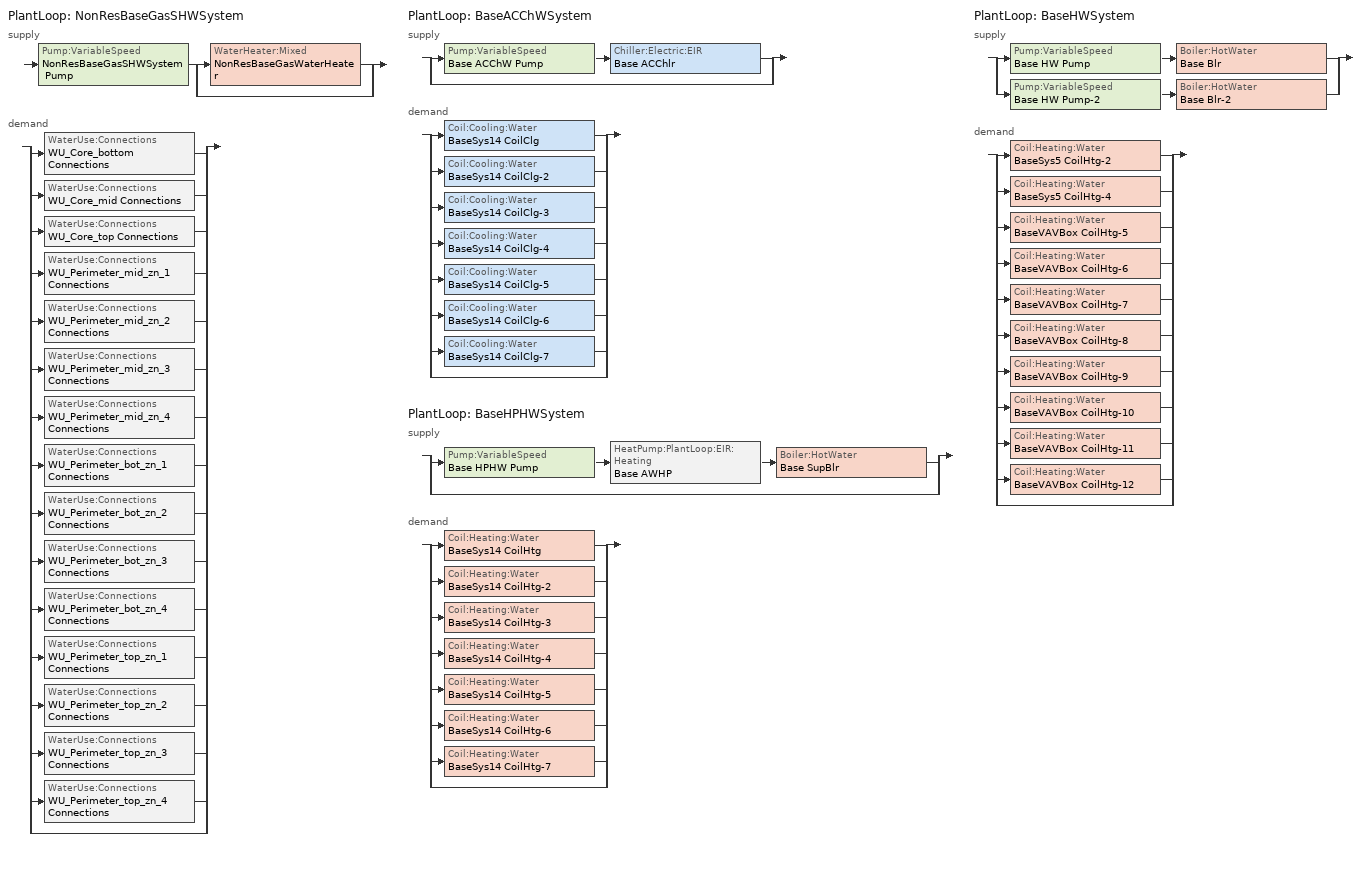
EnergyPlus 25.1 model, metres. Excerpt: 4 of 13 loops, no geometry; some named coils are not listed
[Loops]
PlantLoop 'NonResBaseGasSHWSystem'
 supply: Pump:VariableSpeed 'NonResBaseGasSHWSystem Pump' > split
  | WaterHeater:Mixed 'NonResBaseGasWaterHeater'
  | bypass
 demand: split
  | WaterUse:Connections 'WU_Core_bottom Connections'
  | WaterUse:Connections 'WU_Core_mid Connections'
  | WaterUse:Connections 'WU_Core_top Connections'
  | WaterUse:Connections 'WU_Perimeter_mid_zn_1 Connections'
  | WaterUse:Connections 'WU_Perimeter_mid_zn_2 Connections'
  | WaterUse:Connections 'WU_Perimeter_mid_zn_3 Connections'
  | WaterUse:Connections 'WU_Perimeter_mid_zn_4 Connections'
  | WaterUse:Connections 'WU_Perimeter_bot_zn_1 Connections'
  | WaterUse:Connections 'WU_Perimeter_bot_zn_2 Connections'
  | WaterUse:Connections 'WU_Perimeter_bot_zn_3 Connections'
  | WaterUse:Connections 'WU_Perimeter_bot_zn_4 Connections'
  | WaterUse:Connections 'WU_Perimeter_top_zn_1 Connections'
  | WaterUse:Connections 'WU_Perimeter_top_zn_2 Connections'
  | WaterUse:Connections 'WU_Perimeter_top_zn_3 Connections'
  | WaterUse:Connections 'WU_Perimeter_top_zn_4 Connections'
  | bypass
PlantLoop 'BaseACChWSystem'
 supply: split
  | Pump:VariableSpeed 'Base ACChW Pump' > Chiller:Electric:EIR 'Base ACChlr'
  | bypass
 demand: split
  | Coil:Cooling:Water 'BaseSys14 CoilClg'
  | Coil:Cooling:Water 'BaseSys14 CoilClg-2'
  | Coil:Cooling:Water 'BaseSys14 CoilClg-3'
  | Coil:Cooling:Water 'BaseSys14 CoilClg-4'
  | Coil:Cooling:Water 'BaseSys14 CoilClg-5'
  | Coil:Cooling:Water 'BaseSys14 CoilClg-6'
  | Coil:Cooling:Water 'BaseSys14 CoilClg-7'
  | bypass
PlantLoop 'BaseHPHWSystem'
 supply: split
  | Pump:VariableSpeed 'Base HPHW Pump' > HeatPump:PlantLoop:EIR:Heating 'Base AWHP' > Boiler:HotWater 'Base SupBlr'
  | bypass
 demand: split
  | Coil:Heating:Water 'BaseSys14 CoilHtg'
  | Coil:Heating:Water 'BaseSys14 CoilHtg-2'
  | Coil:Heating:Water 'BaseSys14 CoilHtg-3'
  | Coil:Heating:Water 'BaseSys14 CoilHtg-4'
  | Coil:Heating:Water 'BaseSys14 CoilHtg-5'
  | Coil:Heating:Water 'BaseSys14 CoilHtg-6'
  | Coil:Heating:Water 'BaseSys14 CoilHtg-7'
  | bypass
PlantLoop 'BaseHWSystem'
 supply: split
  | Pump:VariableSpeed 'Base HW Pump' > Boiler:HotWater 'Base Blr'
  | Pump:VariableSpeed 'Base HW Pump-2' > Boiler:HotWater 'Base Blr-2'
 demand: split
  | Coil:Heating:Water 'BaseSys5 CoilHtg-2'
  | Coil:Heating:Water 'BaseSys5 CoilHtg-4'
  | Coil:Heating:Water 'BaseVAVBox CoilHtg-5'
  | Coil:Heating:Water 'BaseVAVBox CoilHtg-6'
  | Coil:Heating:Water 'BaseVAVBox CoilHtg-7'
  | Coil:Heating:Water 'BaseVAVBox CoilHtg-8'
  | Coil:Heating:Water 'BaseVAVBox CoilHtg-9'
  | Coil:Heating:Water 'BaseVAVBox CoilHtg-10'
  | Coil:Heating:Water 'BaseVAVBox CoilHtg-11'
  | Coil:Heating:Water 'BaseVAVBox CoilHtg-12'
  | bypass
[Sizing:Plant] Sizing Option=NonCoincident; Zone Timesteps in Averaging Window=1
Name | Loop Type | Design Loop Exit Temperature {C} | Loop Design Temperature Difference {deltaC} | Coincident Sizing Factor Mode
NonResBaseGasSHWSystem | Heating | 57.2222 | 44.4444
BaseACChWSystem | Cooling | 6.66667 | 6.66667 | None
BaseHPHWSystem | Heating | 54.4444 | 5.55556 | None
BaseHWSystem | Heating | 71.1111 | 22.2222 | None
[Pump:VariableSpeed] Design Maximum Flow Rate {m3/s}=Autosize; Design Power Consumption {W}=Autosize; Fraction of Motor Inefficiencies to Fluid Stream=0; Design Power Sizing Method=PowerPerFlowPerPressure; Design Electric Power per Unit Flow Rate {W/(m3/s)}=348701.1; Design Shaft Power per Unit Flow Rate per Unit Head {W/((m3/s)-Pa)}=1.28205; Design Minimum Flow Rate Fraction=0
Name | Design Pump Head {Pa} | Motor Efficiency | Coefficient 1 of the Part Load Performance Curve | Coefficient 2 of the Part Load Performance Curve | Coefficient 3 of the Part Load Performance Curve | Coefficient 4 of the Part Load Performance Curve | Design Minimum Flow Rate {m3/s} | Pump Control Type | Skin Loss Radiative Fraction
NonResBaseGasSHWSystem Pump | 179352 | 0.9 | 0 | 1 | 0 | 0 | 0 | Continuous
Base ACChW Pump | 135109 | 0.895 | 0.0273 | -0.1317 | 0.6642 | 0.4445 | Autosize | Intermittent | 0.5
Base HPHW Pump | 188973 | 0.895 | 0 | 1 | 0 | 0 | Autosize | Intermittent | 0.5
Base HW Pump; Base HW Pump-2 | 182639 | 0.865 | 0.0273 | -0.1317 | 0.6642 | 0.4445 | Autosize | Intermittent | 0.5
[WaterHeater:Mixed]
NonResBaseGasWaterHeater: Tank Volume {m3}=0.285967; Setpoint Temperature Schedule=SHWSystemSetpointTemp135; Deadband Temperature Difference {deltaC}=2; Maximum Temperature Limit {C}=82; Heater Control Type=Cycle; Heater Maximum Capacity {W}=22018.7; Heater Minimum Capacity {W}=0; Heater Ignition Minimum Flow Rate {m3/s}=0; Heater Ignition Delay {s}=0; Heater Fuel Type=NaturalGas; Heater Thermal Efficiency=0.8; Off Cycle Parasitic Fuel Consumption Rate {W}=0; Off Cycle Parasitic Heat Fraction to Tank=0; On Cycle Parasitic Fuel Consumption Rate {W}=0; On Cycle Parasitic Heat Fraction to Tank=0; Ambient Temperature Indicator=Schedule; Ambient Temperature Schedule=WaterHeaterAmbientTemp; Off Cycle Loss Coefficient to Ambient Temperature {W/K}=8.45203; Off Cycle Loss Fraction to Zone=1; On Cycle Loss Coefficient to Ambient Temperature {W/K}=8.45203; On Cycle Loss Fraction to Zone=1; Use Side Effectiveness=1; Source Side Effectiveness=1; Use Side Design Flow Rate {m3/s}=autosize; Source Side Design Flow Rate {m3/s}=autosize; Indirect Water Heating Recovery Time {hr}=1.5; Source Side Flow Control Mode=IndirectHeatPrimarySetpoint
[PlantLoop] Fluid Type=Water; Minimum Loop Flow Rate {m3/s}=0; Plant Loop Volume {m3}=Autocalculate; Load Distribution Scheme=Optimal; Plant Loop Demand Calculation Scheme=SingleSetpoint
Name | Plant Equipment Operation Scheme | Maximum Loop Temperature {C} | Minimum Loop Temperature {C} | Maximum Loop Flow Rate {m3/s} | Common Pipe Simulation | Pressure Simulation Type | Loop Circulation Time {minutes}
NonResBaseGasSHWSystem | NonResBaseGasSHWSystem Operation Schemes | 100 | 0 | Autosize | None | None | 2
BaseACChWSystem | BaseACChWSystem Operation Schemes | 13.3333 | 6.66667 | autosize | None
BaseHPHWSystem | BaseHPHWSystem Operation Schemes | 100 | 0 | autosize | None
BaseHWSystem | BaseHWSystem Operation Schemes | 100 | 0 | autosize
[PlantEquipmentList]
NonResBaseGasSHWSystem Equipment List: NonResBaseGasWaterHeater
BaseACChWSystem Cooling Equipment List: Base ACChlr
BaseHPHWSystem Heating Equipment List: Base AWHP, Base SupBlr
BaseHWSystem Heating Equipment List: Base Blr, Base Blr-2
[PlantEquipmentOperation:HeatingLoad] Load Range 1 Lower Limit {W}=0; Load Range 1 Upper Limit {W}=1000000000
Name | Range 1 Equipment List
NonResBaseGasSHWSystem Heating Operation Scheme | NonResBaseGasSHWSystem Equipment List
BaseHPHWSystem Heating Operation Scheme | BaseHPHWSystem Heating Equipment List
BaseHWSystem Heating Operation Scheme | BaseHWSystem Heating Equipment List
[PlantEquipmentOperationSchemes] Control Scheme 1 Schedule=Always On Discrete
Name | Control Scheme 1
NonResBaseGasSHWSystem Operation Schemes | NonResBaseGasSHWSystem Heating Operation Scheme
BaseACChWSystem Operation Schemes | BaseACChWSystem Cooling Operation Scheme
BaseHPHWSystem Operation Schemes | BaseHPHWSystem Heating Operation Scheme
BaseHWSystem Operation Schemes | BaseHWSystem Heating Operation Scheme
[SetpointManager:Scheduled] Control Variable=Temperature
Name | Schedule | Setpoint Node or NodeList
NonResBaseGasSHWSystem SPM Scheduled | TargetSHWTemp135 | NonResBaseGasSHWSystem Supply Mixer Outlet Node
Setpoint Manager Scheduled 1 | BaseHPHWSystemTemp | BaseHPHWSystem Supply Mixer Outlet Node
Setpoint Manager Scheduled 2 | BaseHWSystemTemp | BaseHWSystem Supply Mixer Outlet Node
[WaterUse:Equipment] Target Temperature Schedule=TargetSHWTemp135
Name | Peak Flow Rate {m3/s} | Flow Rate Fraction Schedule | Zone
WU_Core_bottom | 5.00987e-05 | LabServiceHotWater | Core_bottom
WU_Core_mid | 5.00987e-05 | LabServiceHotWater | Core_mid
WU_Core_top | 5.00987e-05 | LabServiceHotWater | Core_top
WU_Perimeter_mid_zn_1 | 1.05612e-05 | LabServiceHotWater | Perimeter_mid_zn_1
WU_Perimeter_mid_zn_2 | 6.68617e-06 | LabServiceHotWater | Perimeter_mid_zn_2
WU_Perimeter_mid_zn_3 | 1.05612e-05 | LabServiceHotWater | Perimeter_mid_zn_3
WU_Perimeter_mid_zn_4 | 6.6857e-06 | LabServiceHotWater | Perimeter_mid_zn_4
WU_Perimeter_bot_zn_1 | 2.11224e-06 | LabOfficeServiceHotWater | Perimeter_bot_zn_1
WU_Perimeter_bot_zn_2 | 1.33723e-06 | LabOfficeServiceHotWater | Perimeter_bot_zn_2
WU_Perimeter_bot_zn_3 | 2.11224e-06 | LabOfficeServiceHotWater | Perimeter_bot_zn_3
WU_Perimeter_bot_zn_4 | 1.33714e-06 | LabOfficeServiceHotWater | Perimeter_bot_zn_4
WU_Perimeter_top_zn_1 | 2.11224e-06 | LabOfficeServiceHotWater | Perimeter_top_zn_1
WU_Perimeter_top_zn_2 | 1.33723e-06 | LabOfficeServiceHotWater | Perimeter_top_zn_2
WU_Perimeter_top_zn_3 | 2.11224e-06 | LabOfficeServiceHotWater | Perimeter_top_zn_3
WU_Perimeter_top_zn_4 | 1.33714e-06 | LabOfficeServiceHotWater | Perimeter_top_zn_4
[WaterUse:Connections] Drain Water Heat Exchanger Type=None; Drain Water Heat Exchanger Destination=Plant
Name | Water Use Equipment 1
WU_Core_bottom Connections | WU_Core_bottom
WU_Core_mid Connections | WU_Core_mid
WU_Core_top Connections | WU_Core_top
WU_Perimeter_mid_zn_1 Connections | WU_Perimeter_mid_zn_1
WU_Perimeter_mid_zn_2 Connections | WU_Perimeter_mid_zn_2
WU_Perimeter_mid_zn_3 Connections | WU_Perimeter_mid_zn_3
WU_Perimeter_mid_zn_4 Connections | WU_Perimeter_mid_zn_4
WU_Perimeter_bot_zn_1 Connections | WU_Perimeter_bot_zn_1
WU_Perimeter_bot_zn_2 Connections | WU_Perimeter_bot_zn_2
WU_Perimeter_bot_zn_3 Connections | WU_Perimeter_bot_zn_3
WU_Perimeter_bot_zn_4 Connections | WU_Perimeter_bot_zn_4
WU_Perimeter_top_zn_1 Connections | WU_Perimeter_top_zn_1
WU_Perimeter_top_zn_2 Connections | WU_Perimeter_top_zn_2
WU_Perimeter_top_zn_3 Connections | WU_Perimeter_top_zn_3
WU_Perimeter_top_zn_4 Connections | WU_Perimeter_top_zn_4
[Coil:Heating:Water] Availability Schedule=Always On Discrete; U-Factor Times Area Value {W/K}=Autosize; Maximum Water Flow Rate {m3/s}=Autosize; Performance Input Method=NominalCapacity; Rated Capacity {W}=Autosize; Rated Inlet Water Temperature {C}=71.1111; Rated Inlet Air Temperature {C}=16.6; Rated Outlet Water Temperature {C}=48.8889; Rated Outlet Air Temperature {C}=32.2; Rated Ratio for Air and Water Convection=0.5
BaseVAVBox CoilHtg-5; BaseVAVBox CoilHtg-6; BaseVAVBox CoilHtg-7; BaseVAVBox CoilHtg-8; BaseVAVBox CoilHtg-9; BaseVAVBox CoilHtg-10; BaseVAVBox CoilHtg-11; BaseVAVBox CoilHtg-12
[Boiler:HotWater] Nominal Capacity {W}=Autosize; Design Water Flow Rate {m3/s}=Autosize; Minimum Part Load Ratio=0; Maximum Part Load Ratio=1; Optimum Part Load Ratio=1; Water Outlet Upper Temperature Limit {C}=99; Boiler Flow Mode=LeavingSetpointModulated; Sizing Factor=1
Name | Fuel Type | Nominal Thermal Efficiency | On Cycle Parasitic Electric Load {W} | Off Cycle Parasitic Fuel Load {W} | Efficiency Curve Temperature Evaluation Variable | Normalized Boiler Efficiency Curve
Base SupBlr | Electricity | 0.98 | 0 | 0
Base Blr; Base Blr-2 | NaturalGas | 0.85 | 75.4031 |  | EnteringBoiler | BlrHWCondBlrFIRRatio_fQRatioTewtSI
[Chiller:Electric:EIR]
Base ACChlr: Reference Capacity {W}=Autosize; Reference COP {W/W}=2.84291; Reference Leaving Chilled Water Temperature {C}=6.67; Reference Entering Condenser Fluid Temperature {C}=29.4; Reference Chilled Water Flow Rate {m3/s}=Autosize; Reference Condenser Fluid Flow Rate {m3/s}=Autosize; Cooling Capacity Function of Temperature Curve=ChlrAirScrewQRatio_fTchwsToadbSI; Electric Input to Cooling Output Ratio Function of Temperature Curve=ChlrAirScrewEIRRatio_fTchwsToadbSI; Electric Input to Cooling Output Ratio Function of Part Load Ratio Curve=ChlrAirScrewEIRRatio_fQRatio; Minimum Part Load Ratio=0.15; Maximum Part Load Ratio=1; Optimum Part Load Ratio=1; Minimum Unloading Ratio=0.15; Condenser Type=AirCooled; Condenser Fan Power Ratio {W/W}=0; Fraction of Compressor Electric Consumption Rejected by Condenser=1; Leaving Chilled Water Lower Temperature Limit {C}=2; Chiller Flow Mode=LeavingSetpointModulated; Sizing Factor=1; Basin Heater Capacity {W/K}=0; Basin Heater Setpoint Temperature {C}=10; Condenser Heat Recovery Relative Capacity Fraction=1
[HeatPump:PlantLoop:EIR:Heating]
Base AWHP: Condenser Type=AirSource; Load Side Reference Flow Rate {m3/s}=autosize; Source Side Reference Flow Rate {m3/s}=autosize; Heat Recovery Reference Flow Rate {m3/s}=autosize; Reference Capacity {W}=autosize; Reference Coefficient of Performance {W/W}=3; Sizing Factor=1; Capacity Modifier Function of Temperature Curve=HeatCapCurveFuncTemp; Electric Input to Output Ratio Modifier Function of Temperature Curve=HeatEIRCurveFuncTemp; Electric Input to Output Ratio Modifier Function of Part Load Ratio Curve=Rated EIR-FPLR; Heating To Cooling Capacity Sizing Ratio=1; Heat Pump Sizing Method=HeatingCapacity; Control Type=Load; Flow Mode=VariableSpeedPumping; Minimum Part Load Ratio=0.2; Minimum Source Inlet Temperature {C}=-1.11111; Maximum Source Inlet Temperature {C}=100; Maximum Outdoor Dry Bulb Temperature For Defrost Operation=10.6068; Heat Pump Defrost Control=TimedEmpirical; Heat Pump Defrost Time Period Fraction=0.116667; Timed Empirical Defrost Frequency Curve=TimedDefrostFrequency; Timed Empirical Defrost Heat Load Penalty Curve=TimedDefrostHeatLoad; Timed Empirical Defrost Heat Input Energy Fraction Curve=TimedDefrostHeatEnergy
[PlantEquipmentOperation:CoolingLoad]
BaseACChWSystem Cooling Operation Scheme: Load Range 1 Lower Limit {W}=0; Load Range 1 Upper Limit {W}=1000000000; Range 1 Equipment List=BaseACChWSystem Cooling Equipment List
[SetpointManager:OutdoorAirReset]
Setpoint Manager Outdoor Air Reset 1: Control Variable=Temperature; Setpoint at Outdoor Low Temperature {C}=10; Outdoor Low Temperature {C}=15.5556; Setpoint at Outdoor High Temperature {C}=6.66667; Outdoor High Temperature {C}=26.6667; Setpoint Node or NodeList=BaseACChWSystem Supply Mixer Outlet Node
[Schedule:Day:Hourly]
WaterHeaterAmbientTempDaily: 20, 20, 20, 20, 20, 20, 20, 20, 20, 20, 20, 20, 20, 20, 20, 20, 20, 20, 20, 20, 20, 20, 20, 20
BaseHWSystemTempDaily: 71.1, 71.1, 71.1, 71.1, 71.1, 71.1, 71.1, 71.1, 71.1, 71.1, 71.1, 71.1, 71.1, 71.1, 71.1, 71.1, 71.1, 71.1, 71.1, 71.1, 71.1, 71.1, 71.1, 71.1
SHWSystemSetpointTemp135Daily; TargetSHWTemp135Daily: 57.2, 57.2, 57.2, 57.2, 57.2, 57.2, 57.2, 57.2, 57.2, 57.2, 57.2, 57.2, 57.2, 57.2, 57.2, 57.2, 57.2, 57.2, 57.2, 57.2, 57.2, 57.2, 57.2, 57.2
BaseHPHWSystemTempDaily: 54.4, 54.4, 54.4, 54.4, 54.4, 54.4, 54.4, 54.4, 54.4, 54.4, 54.4, 54.4, 54.4, 54.4, 54.4, 54.4, 54.4, 54.4, 54.4, 54.4, 54.4, 54.4, 54.4, 54.4
LabServiceHotWaterWD; LabServiceHotWaterSat; LabServiceHotWaterSun: 0, 0, 0, 0, 0, 0, 0, 0, 0, 0, 0, 0, 0, 0, 0, 0, 0, 0, 0, 0, 0, 0, 0, 0
LabOfficeServiceHotWaterWD: 0.05, 0.05, 0.05, 0.05, 0.05, 0.08, 0.07, 0.19, 0.35, 0.38, 0.39, 0.47, 0.57, 0.54, 0.34, 0.33, 0.44, 0.26, 0.21, 0.15, 0.17, 0.08, 0.05, 0.05
LabOfficeServiceHotWaterSat: 0.05, 0.05, 0.05, 0.05, 0.05, 0.08, 0.07, 0.11, 0.15, 0.21, 0.19, 0.23, 0.2, 0.19, 0.15, 0.12, 0.14, 0.07, 0.07, 0.07, 0.07, 0.09, 0.05, 0.05
LabOfficeServiceHotWaterSun: 0.04, 0.04, 0.04, 0.04, 0.04, 0.07, 0.04, 0.04, 0.04, 0.04, 0.04, 0.06, 0.06, 0.09, 0.06, 0.04, 0.04, 0.04, 0.04, 0.04, 0.04, 0.07, 0.04, 0.04
[Schedule:Week:Daily]
WaterHeaterAmbientTempWk: WaterHeaterAmbientTempDaily, WaterHeaterAmbientTempDaily, WaterHeaterAmbientTempDaily, WaterHeaterAmbientTempDaily, WaterHeaterAmbientTempDaily, WaterHeaterAmbientTempDaily, WaterHeaterAmbientTempDaily, WaterHeaterAmbientTempDaily, WaterHeaterAmbientTempDaily, WaterHeaterAmbientTempDaily, WaterHeaterAmbientTempDaily, WaterHeaterAmbientTempDaily
BaseHWSystemTempWk: BaseHWSystemTempDaily, BaseHWSystemTempDaily, BaseHWSystemTempDaily, BaseHWSystemTempDaily, BaseHWSystemTempDaily, BaseHWSystemTempDaily, BaseHWSystemTempDaily, BaseHWSystemTempDaily, BaseHWSystemTempDaily, BaseHWSystemTempDaily, BaseHWSystemTempDaily, BaseHWSystemTempDaily
SHWSystemSetpointTemp135Wk: SHWSystemSetpointTemp135Daily, SHWSystemSetpointTemp135Daily, SHWSystemSetpointTemp135Daily, SHWSystemSetpointTemp135Daily, SHWSystemSetpointTemp135Daily, SHWSystemSetpointTemp135Daily, SHWSystemSetpointTemp135Daily, SHWSystemSetpointTemp135Daily, SHWSystemSetpointTemp135Daily, SHWSystemSetpointTemp135Daily, SHWSystemSetpointTemp135Daily, SHWSystemSetpointTemp135Daily
BaseHPHWSystemTempWk: BaseHPHWSystemTempDaily, BaseHPHWSystemTempDaily, BaseHPHWSystemTempDaily, BaseHPHWSystemTempDaily, BaseHPHWSystemTempDaily, BaseHPHWSystemTempDaily, BaseHPHWSystemTempDaily, BaseHPHWSystemTempDaily, BaseHPHWSystemTempDaily, BaseHPHWSystemTempDaily, BaseHPHWSystemTempDaily, BaseHPHWSystemTempDaily
TargetSHWTemp135Wk: TargetSHWTemp135Daily, TargetSHWTemp135Daily, TargetSHWTemp135Daily, TargetSHWTemp135Daily, TargetSHWTemp135Daily, TargetSHWTemp135Daily, TargetSHWTemp135Daily, TargetSHWTemp135Daily, TargetSHWTemp135Daily, TargetSHWTemp135Daily, TargetSHWTemp135Daily, TargetSHWTemp135Daily
LabOfficeServiceHotWaterWk: LabOfficeServiceHotWaterSun, LabOfficeServiceHotWaterWD, LabOfficeServiceHotWaterWD, LabOfficeServiceHotWaterWD, LabOfficeServiceHotWaterWD, LabOfficeServiceHotWaterWD, LabOfficeServiceHotWaterSat, LabOfficeServiceHotWaterSun, LabOfficeServiceHotWaterWD, LabOfficeServiceHotWaterWD, LabOfficeServiceHotWaterSun, LabOfficeServiceHotWaterSun
LabServiceHotWaterWk: LabServiceHotWaterSun, LabServiceHotWaterWD, LabServiceHotWaterWD, LabServiceHotWaterWD, LabServiceHotWaterWD, LabServiceHotWaterWD, LabServiceHotWaterSat, LabServiceHotWaterSun, LabServiceHotWaterWD, LabServiceHotWaterWD, LabServiceHotWaterSun, LabServiceHotWaterSun
[Schedule:Year]
WaterHeaterAmbientTemp: WaterHeaterAmbientTempWk, 1, 1, 12, 31
BaseHWSystemTemp: BaseHWSystemTempWk, 1, 1, 12, 31
SHWSystemSetpointTemp135: SHWSystemSetpointTemp135Wk, 1, 1, 12, 31
BaseHPHWSystemTemp: BaseHPHWSystemTempWk, 1, 1, 12, 31
TargetSHWTemp135: TargetSHWTemp135Wk, 1, 1, 12, 31
LabOfficeServiceHotWater: LabOfficeServiceHotWaterWk, 1, 1, 12, 31
LabServiceHotWater: LabServiceHotWaterWk, 1, 1, 12, 31
[Schedule:Constant]
Always On Discrete: Hourly Value=1
[Curve:Quadratic]
Name | Coefficient1 Constant | Coefficient2 x | Coefficient3 x**2 | Minimum Value of x | Maximum Value of x | Minimum Curve Output
ChlrAirScrewEIRRatio_fQRatio | 0.036487 | 0.734743 | 0.219947 | 0 | 100 | 0.04
TimedDefrostFrequency | 0.71582 | -0.024822 | 0 | -30 | 10.6068
TimedDefrostHeatLoad | 0.08286 | -0.007812 | 0 | -30 | 10.6068
TimedDefrostHeatEnergy | 0.03423 | -0.00072 | 0 | -30 | 10.6068
[Curve:Biquadratic]
Name | Coefficient1 Constant | Coefficient2 x | Coefficient3 x**2 | Coefficient4 y | Coefficient5 y**2 | Coefficient6 x*y | Minimum Value of x | Maximum Value of x | Minimum Value of y | Maximum Value of y | Minimum Curve Output | Maximum Curve Output | Input Unit Type for X | Input Unit Type for Y | Output Unit Type
ChlrAirScrewQRatio_fTchwsToadbSI | 0.985959 | 0.049487 | -0.000298 | -0.003737 | -4.5e-05 | -0.000502 | 4.44 | 12.22 | 23.89 | 46.11 | 0.83 | 1.28
ChlrAirScrewEIRRatio_fTchwsToadbSI | 0.570624 | 0.011954 | -0.000522 | -3.2e-05 | 0.000421 | -0.000606 | 4.44 | 12.22 | 23.89 | 46.11 | 0.7 | 1.38
HeatCapCurveFuncTemp | 0.794901 | 0.00388524 | -5.75169e-05 | 0.0278109 | 0.000318168 | -0.000130572 | 15 | 70 | -17 | 37.22 |  | 1.55 | Temperature | Temperature | Dimensionless
HeatEIRCurveFuncTemp | 0.53073 | 0.00655165 | 0.000263599 | -0.0362067 | 0.00126617 | -0.000791224 | 15 | 70 | -17 | 37.22 | 0.4 | 1.48 | Temperature | Temperature | Dimensionless
BlrHWCondBlrFIRRatio_fQRatioTewtSI | 1.19381 | -0.110825 | 0.039514 | -0.006371 | 3.8e-05 | 0.00083 | 0.1 | 1 | 15.56 | 71.1 | 0.93 | 1.05
[Curve:ExponentialDecay]
Rated EIR-FPLR: Coefficient1 C1=1.022555; Coefficient2 C2=1.284171; Coefficient3 C3=-6.91353; Minimum Value of x=0.1; Maximum Value of x=1; Input Unit Type for x=Dimensionless; Output Unit Type=Dimensionless
